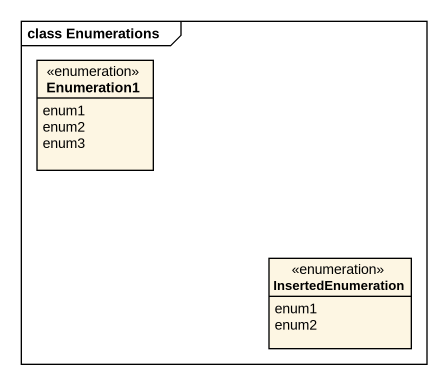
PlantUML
@startuml
mainframe class Enumerations
hide circle
hide empty members
enum Enumeration1 {
  enum1
  enum2
  enum3
}
enum InsertedEnumeration {
  enum1
  enum2
}
@enduml
